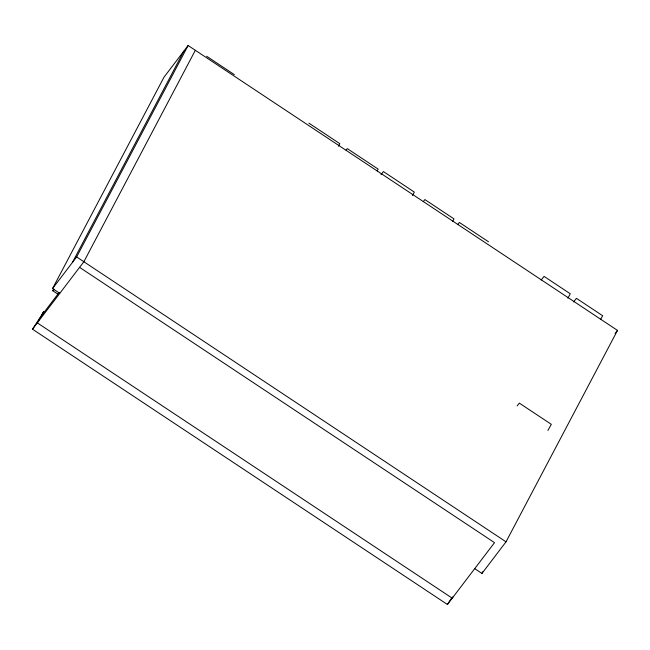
<?xml version="1.0" encoding="UTF-8"?>
<svg xmlns="http://www.w3.org/2000/svg" width="650" height="650" viewBox="0 0 650 650"><rect width="100%" height="100%" fill="white"/><g stroke="black" fill="none" stroke-linecap="round" stroke-linejoin="round"><path stroke-width="0.97" d="M59.792 293.353L52.561 288.559L164.036 77.131L188.11 45.508L617.5 330.403L506.025 541.832L481.951 573.446L474.719 568.653M79.584 267.353L494.52 542.653L447.427 604.492L32.5 329.192L40.178 317.428L59.174 292.484M57.842 294.109L52.772 290.745L53.178 289.973M41.332 315.916L43.656 311.512L37.302 322.879L452.238 598.179L453.058 596.627M72.361 262.559L183.828 51.131M52.561 288.559L76.635 256.937L188.11 45.508M195.341 50.302L83.866 261.731L32.5 329.192M452.603 221.553L454.009 218.896L424.881 199.566L423.264 201.695M447.427 604.492L451.189 598.65M481.951 573.446L482.893 571.659M338.358 146.266L339.812 143.666L308.896 123.151M377.219 170.861L378.186 169.13L347.271 148.614L346.06 150.126M412.401 195.561L414.334 192.091L383.419 171.576L380.989 174.606M567.864 298.147L570.302 293.792L544.074 276.388L541.19 279.996M600.722 319.231L602.672 315.746L576.444 298.342L573.552 301.957M547.877 430.479L551.322 424.336L519.342 403.122L517.124 405.901M52.772 290.745L53.974 289.169M457.754 224.583L459.371 222.454L488.499 241.776M615.095 333.564L617.5 330.403M206.643 56.257L234.333 74.628M76.635 256.937L506.025 541.832"/></g></svg>
